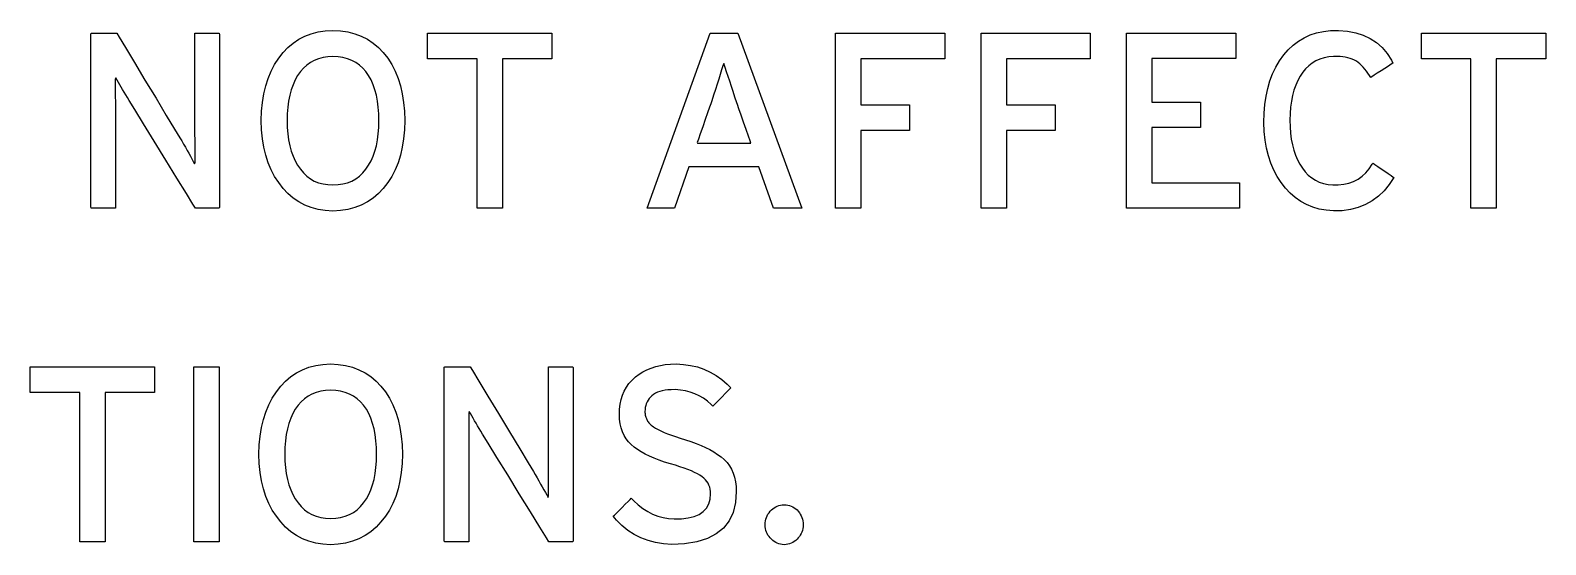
# Model space of a CAD drawing. Extents: x 1 to 47.7, y 0.2 to 33.4.
# Drawn here: x 4.847 to 7.12, y 18.392 to 19.162 of the extents above; entities that cross this region are included whole.
import ezdxf

# ---------------------------------------------------------------- set-up
doc = ezdxf.new("R2010")
doc.units = 0
doc.header["$MEASUREMENT"] = 0
doc.layers.add('6_0____DWG', color=7, linetype='CONTINUOUS')

msp = doc.modelspace()

# ---------------------------------------------------------------- linework, layer by layer
at = {"layer": '6_0____DWG'}
for points in [[(5.4084, 19.0271), (5.408, 19.0132), (5.4067, 18.9999), (5.4047, 18.9872), (5.4019, 18.9753), (5.3983, 18.964), (5.394, 18.9534), (5.3888, 18.9435), (5.3829, 18.9343), (5.3762, 18.9256), (5.3688, 18.9178), (5.3609, 18.9111), (5.3523, 18.9053), (5.3431, 18.9006), (5.3334, 18.8968), (5.323, 18.8941), (5.3121, 18.8923), (5.3006, 18.8916), (5.2892, 18.8923), (5.2784, 18.8941), (5.2681, 18.8968), (5.2585, 18.9006), (5.2495, 18.9053), (5.241, 18.9111), (5.2332, 18.9178), (5.226, 18.9256), (5.2193, 18.9343), (5.2132, 18.9435), (5.2079, 18.9534), (5.2035, 18.964), (5.1998, 18.9753), (5.197, 18.9872), (5.1949, 18.9999), (5.1936, 19.0132), (5.1931, 19.0271), (5.1936, 19.0411), (5.1949, 19.0544), (5.197, 19.0671), (5.1998, 19.0791), (5.2035, 19.0904), (5.2079, 19.1011), (5.2132, 19.1111), (5.2193, 19.1205), (5.226, 19.1291), (5.2332, 19.1368), (5.241, 19.1434), (5.2495, 19.1491), (5.2585, 19.1538), (5.2681, 19.1574), (5.2784, 19.1601), (5.2892, 19.1618), (5.3006, 19.1624), (5.3121, 19.1618), (5.323, 19.1601), (5.3334, 19.1574), (5.3431, 19.1538), (5.3523, 19.1491), (5.3609, 19.1434), (5.3688, 19.1368), (5.3762, 19.1291), (5.3829, 19.1205), (5.3888, 19.1111), (5.394, 19.1011), (5.3983, 19.0904), (5.4019, 19.0791), (5.4047, 19.0671), (5.4067, 19.0544), (5.408, 19.0411)], [(6.892, 18.9418), (6.8851, 18.9312), (6.8774, 18.9218), (6.8689, 18.9137), (6.8596, 18.9068), (6.8495, 18.9012), (6.8386, 18.8969), (6.8268, 18.8939), (6.8143, 18.8921), (6.8015, 18.8917), (6.7905, 18.8927), (6.7801, 18.8946), (6.7702, 18.8974), (6.761, 18.9012), (6.7523, 18.906), (6.7441, 18.9117), (6.7365, 18.9184), (6.7295, 18.926), (6.723, 18.9344), (6.7171, 18.9434), (6.712, 18.9531), (6.7076, 18.9634), (6.704, 18.9743), (6.7011, 18.9858), (6.699, 18.998), (6.6976, 19.0109), (6.697, 19.0243), (6.6973, 19.0381), (6.6983, 19.0512), (6.7002, 19.0637), (6.7027, 19.0755), (6.7061, 19.0868), (6.7101, 19.0974), (6.715, 19.1074), (6.7205, 19.1167), (6.7269, 19.1255), (6.7336, 19.1334), (6.741, 19.1403), (6.7489, 19.1463), (6.7574, 19.1514), (6.7665, 19.1555), (6.7761, 19.1586), (6.7863, 19.1608), (6.797, 19.1621), (6.8091, 19.1623), (6.8224, 19.1612), (6.8347, 19.1588), (6.8461, 19.1551), (6.8565, 19.1502), (6.8659, 19.144), (6.8744, 19.1365), (6.882, 19.1278), (6.8886, 19.1178), (6.8905, 19.1132), (6.8879, 19.1115), (6.8837, 19.1088), (6.8785, 19.1054), (6.8727, 19.1017), (6.8671, 19.0981), (6.8623, 19.095), (6.8588, 19.0927), (6.8572, 19.0917), (6.8553, 19.0948), (6.8531, 19.0982), (6.8508, 19.1014), (6.8484, 19.1044), (6.846, 19.1071), (6.8435, 19.1097), (6.841, 19.112), (6.8384, 19.1141), (6.8357, 19.116), (6.8327, 19.1176), (6.8296, 19.119), (6.8263, 19.1202), (6.8228, 19.1212), (6.8191, 19.122), (6.8153, 19.1226), (6.8113, 19.123), (6.8071, 19.1232), (6.8015, 19.1232), (6.7942, 19.1225), (6.7874, 19.1212), (6.7809, 19.1192), (6.7749, 19.1166), (6.7694, 19.1133), (6.7642, 19.1094), (6.7595, 19.1049), (6.7552, 19.0996), (6.7513, 19.0937), (6.7478, 19.0873), (6.7447, 19.0803), (6.7421, 19.0728), (6.74, 19.0648), (6.7383, 19.0563), (6.7371, 19.0473), (6.7364, 19.0378), (6.7361, 19.0278), (6.7363, 19.0178), (6.737, 19.0084), (6.7381, 18.9994), (6.7397, 18.991), (6.7418, 18.983), (6.7443, 18.9755), (6.7473, 18.9685), (6.7508, 18.962), (6.7547, 18.956), (6.7589, 18.9504), (6.7636, 18.9456), (6.7687, 18.9414), (6.7742, 18.9379), (6.7801, 18.9351), (6.7865, 18.933), (6.7933, 18.9316), (6.8005, 18.9309), (6.8085, 18.9309), (6.8167, 18.9317), (6.8244, 18.9334), (6.8316, 18.936), (6.8382, 18.9394), (6.8443, 18.9437), (6.8498, 18.9488), (6.8548, 18.9548), (6.8593, 18.9617), (6.861, 18.9632), (6.8636, 18.9614), (6.8677, 18.9586), (6.8728, 18.9551), (6.8782, 18.9513), (6.8834, 18.9478), (6.8878, 18.9447), (6.8908, 18.9426)], [(5.0944, 18.8958), (5.0907, 18.9018), (5.0809, 18.9179), (5.0667, 18.9409), (5.05, 18.968), (5.0326, 18.9962), (5.0165, 19.0225), (5.0033, 19.0438), (4.995, 19.0573), (4.9924, 19.0616), (4.9899, 19.0657), (4.9875, 19.0697), (4.9852, 19.0736), (4.983, 19.0774), (4.9809, 19.081), (4.9788, 19.0845), (4.9768, 19.088), (4.9749, 19.0913), (4.9741, 19.0891), (4.9741, 19.0828), (4.9741, 19.0763), (4.9742, 19.0696), (4.9742, 19.0627), (4.9743, 19.0556), (4.9743, 19.0482), (4.9744, 19.0407), (4.9745, 19.033), (4.9745, 19.0282), (4.9745, 19.016), (4.9745, 18.9976), (4.9745, 18.9755), (4.9745, 18.9522), (4.9745, 18.9301), (4.9745, 18.9117), (4.9745, 18.8995), (4.9744, 18.8958), (4.9727, 18.8958), (4.9689, 18.8958), (4.9635, 18.8958), (4.9574, 18.8958), (4.9511, 18.8958), (4.9453, 18.8958), (4.9407, 18.8958), (4.938, 18.8958), (4.9375, 18.8977), (4.9375, 18.9147), (4.9375, 18.9456), (4.9375, 18.9857), (4.9375, 19.0303), (4.9375, 19.0744), (4.9375, 19.1135), (4.9375, 19.1428), (4.9375, 19.1574), (4.9383, 19.1582), (4.9414, 19.1582), (4.9465, 19.1582), (4.9527, 19.1582), (4.9593, 19.1582), (4.9657, 19.1582), (4.9711, 19.1582), (4.9749, 19.1582), (4.9763, 19.1582), (4.9799, 19.1524), (4.9893, 19.1368), (5.0028, 19.1143), (5.0187, 19.088), (5.0353, 19.0606), (5.0507, 19.035), (5.0632, 19.0142), (5.0711, 19.0011), (5.0738, 18.9966), (5.0766, 18.9918), (5.0794, 18.9871), (5.082, 18.9825), (5.0845, 18.9782), (5.0868, 18.974), (5.0891, 18.9699), (5.0912, 18.9661), (5.0932, 18.9624), (5.094, 18.9645), (5.094, 18.971), (5.0939, 18.9777), (5.0938, 18.9846), (5.0938, 18.9916), (5.0938, 18.9989), (5.0937, 19.0063), (5.0937, 19.0139), (5.0937, 19.0217), (5.0937, 19.0265), (5.0937, 19.0386), (5.0937, 19.0569), (5.0937, 19.0789), (5.0937, 19.1021), (5.0937, 19.1241), (5.0937, 19.1424), (5.0937, 19.1546), (5.0937, 19.1582), (5.0954, 19.1582), (5.0993, 19.1582), (5.1047, 19.1582), (5.1108, 19.1582), (5.1171, 19.1582), (5.1229, 19.1582), (5.1275, 19.1582), (5.1302, 19.1582), (5.1307, 19.1564), (5.1307, 19.1394), (5.1307, 19.1084), (5.1307, 19.0683), (5.1307, 19.0238), (5.1307, 18.9796), (5.1307, 18.9405), (5.1307, 18.9113), (5.1307, 18.8967), (5.13, 18.8958), (5.127, 18.8958), (5.1223, 18.8958), (5.1165, 18.8958), (5.1103, 18.8958), (5.1043, 18.8958), (5.0993, 18.8958), (5.0957, 18.8958)], [(5.3696, 19.0271), (5.3694, 19.0374), (5.3687, 19.0472), (5.3675, 19.0565), (5.3658, 19.0652), (5.3636, 19.0733), (5.361, 19.081), (5.3578, 19.0881), (5.3542, 19.0947), (5.3501, 19.1006), (5.3455, 19.1059), (5.3405, 19.1104), (5.335, 19.1143), (5.329, 19.1174), (5.3226, 19.1199), (5.3157, 19.1217), (5.3084, 19.1228), (5.3006, 19.1233), (5.293, 19.1228), (5.2858, 19.1217), (5.279, 19.1199), (5.2727, 19.1174), (5.2668, 19.1143), (5.2614, 19.1104), (5.2564, 19.1059), (5.2518, 19.1006), (5.2476, 19.0947), (5.244, 19.0881), (5.2408, 19.081), (5.2381, 19.0733), (5.2358, 19.0652), (5.2341, 19.0565), (5.2329, 19.0472), (5.2322, 19.0374), (5.2319, 19.0271), (5.2322, 19.0169), (5.2329, 19.0073), (5.2341, 18.9981), (5.2358, 18.9895), (5.2381, 18.9814), (5.2408, 18.9738), (5.244, 18.9668), (5.2476, 18.9603), (5.2518, 18.9542), (5.2564, 18.9487), (5.2614, 18.944), (5.2668, 18.9399), (5.2727, 18.9366), (5.279, 18.9341), (5.2858, 18.9322), (5.293, 18.9312), (5.3006, 18.9308), (5.3084, 18.9312), (5.3157, 18.9322), (5.3226, 18.9341), (5.329, 18.9366), (5.335, 18.9399), (5.3405, 18.944), (5.3455, 18.9487), (5.3501, 18.9542), (5.3542, 18.9603), (5.3578, 18.9668), (5.361, 18.9738), (5.3636, 18.9814), (5.3658, 18.9895), (5.3675, 18.9981), (5.3687, 19.0073), (5.3694, 19.0169)], [(5.9065, 19.0537), (5.9036, 19.0623), (5.9008, 19.0706), (5.8982, 19.0785), (5.8957, 19.0861), (5.8933, 19.0933), (5.8911, 19.1002), (5.889, 19.1067), (5.8871, 19.1129), (5.8853, 19.1093), (5.8835, 19.103), (5.8814, 19.0962), (5.8792, 19.0891), (5.8768, 19.0816), (5.8743, 19.0738), (5.8716, 19.0655), (5.8687, 19.0569), (5.8672, 19.0524), (5.8654, 19.0473), (5.8625, 19.039), (5.859, 19.0287), (5.8552, 19.0178), (5.8516, 19.0075), (5.8487, 18.9992), (5.8469, 18.9941), (5.8472, 18.9932), (5.8529, 18.9932), (5.8634, 18.9932), (5.8768, 18.9932), (5.8915, 18.9932), (5.9057, 18.9932), (5.9176, 18.9932), (5.9254, 18.9932), (5.9275, 18.9933), (5.9263, 18.9967), (5.9238, 19.0039), (5.9204, 19.0137), (5.9166, 19.0246), (5.9129, 19.0353), (5.9096, 19.0446), (5.9074, 19.0512)], [(5.4049, 18.5271), (5.4045, 18.5132), (5.4032, 18.4999), (5.4012, 18.4872), (5.3984, 18.4753), (5.3948, 18.464), (5.3905, 18.4534), (5.3854, 18.4435), (5.3795, 18.4343), (5.3727, 18.4256), (5.3654, 18.4178), (5.3574, 18.4111), (5.3488, 18.4053), (5.3396, 18.4006), (5.3299, 18.3968), (5.3196, 18.3941), (5.3086, 18.3923), (5.2971, 18.3916), (5.2857, 18.3923), (5.2749, 18.3941), (5.2646, 18.3968), (5.255, 18.4006), (5.246, 18.4053), (5.2376, 18.4111), (5.2297, 18.4178), (5.2225, 18.4256), (5.2158, 18.4343), (5.2097, 18.4435), (5.2045, 18.4534), (5.2, 18.464), (5.1963, 18.4753), (5.1935, 18.4872), (5.1914, 18.4999), (5.1901, 18.5132), (5.1897, 18.5271), (5.1901, 18.5411), (5.1914, 18.5544), (5.1935, 18.5671), (5.1963, 18.5791), (5.2, 18.5904), (5.2045, 18.6011), (5.2097, 18.6111), (5.2158, 18.6205), (5.2225, 18.6291), (5.2297, 18.6368), (5.2376, 18.6434), (5.246, 18.6491), (5.255, 18.6538), (5.2646, 18.6574), (5.2749, 18.6601), (5.2857, 18.6618), (5.2971, 18.6624), (5.3086, 18.6618), (5.3196, 18.6601), (5.3299, 18.6574), (5.3396, 18.6538), (5.3488, 18.6491), (5.3574, 18.6434), (5.3654, 18.6368), (5.3727, 18.6291), (5.3795, 18.6205), (5.3854, 18.6111), (5.3905, 18.6011), (5.3948, 18.5904), (5.3984, 18.5791), (5.4012, 18.5671), (5.4032, 18.5544), (5.4045, 18.5411)], [(5.9056, 18.4712), (5.9045, 18.4546), (5.901, 18.44), (5.895, 18.4273), (5.8865, 18.4165), (5.8756, 18.4077), (5.8622, 18.4007), (5.8464, 18.3958), (5.828, 18.3927), (5.809, 18.3917), (5.7965, 18.3927), (5.7845, 18.3947), (5.7732, 18.3978), (5.7626, 18.4019), (5.7525, 18.407), (5.743, 18.4131), (5.7341, 18.4203), (5.7258, 18.4284), (5.7211, 18.4342), (5.7228, 18.4358), (5.7259, 18.4389), (5.73, 18.443), (5.7345, 18.4475), (5.7391, 18.4521), (5.7432, 18.4562), (5.7464, 18.4593), (5.7481, 18.4611), (5.752, 18.4574), (5.7586, 18.4512), (5.7655, 18.4458), (5.7727, 18.4413), (5.7801, 18.4375), (5.7878, 18.4344), (5.7957, 18.4322), (5.8039, 18.4308), (5.8124, 18.4301), (5.8232, 18.4303), (5.8334, 18.4316), (5.8423, 18.4338), (5.8498, 18.437), (5.856, 18.4412), (5.8608, 18.4464), (5.8643, 18.4526), (5.8664, 18.4598), (5.8671, 18.468), (5.867, 18.4715), (5.8665, 18.4748), (5.8658, 18.4778), (5.8646, 18.4808), (5.8632, 18.4836), (5.8615, 18.4862), (5.8594, 18.4888), (5.857, 18.4912), (5.8543, 18.4934), (5.851, 18.4956), (5.8472, 18.4979), (5.843, 18.5), (5.8382, 18.5022), (5.833, 18.5043), (5.8273, 18.5065), (5.8211, 18.5085), (5.8144, 18.5106), (5.8067, 18.5128), (5.798, 18.5155), (5.7899, 18.5183), (5.7823, 18.5212), (5.7753, 18.5243), (5.7687, 18.5275), (5.7627, 18.5308), (5.7572, 18.5343), (5.7522, 18.5379), (5.7478, 18.5416), (5.7438, 18.5456), (5.7403, 18.5502), (5.7373, 18.5552), (5.7349, 18.5606), (5.7329, 18.5665), (5.7315, 18.5729), (5.7306, 18.5798), (5.7302, 18.5871), (5.7304, 18.5948), (5.7312, 18.6022), (5.7327, 18.6091), (5.7347, 18.6157), (5.7374, 18.6219), (5.7407, 18.6278), (5.7446, 18.6332), (5.7492, 18.6383), (5.7543, 18.6429), (5.7597, 18.647), (5.7655, 18.6506), (5.7715, 18.6537), (5.7779, 18.6563), (5.7847, 18.6585), (5.7917, 18.6602), (5.7991, 18.6614), (5.8068, 18.6622), (5.8152, 18.6624), (5.8263, 18.6618), (5.837, 18.6603), (5.8473, 18.6579), (5.8571, 18.6546), (5.8665, 18.6503), (5.8754, 18.6452), (5.8838, 18.6392), (5.8918, 18.6323), (5.8972, 18.6267), (5.8957, 18.6252), (5.8927, 18.6221), (5.8888, 18.618), (5.8843, 18.6134), (5.8798, 18.6087), (5.8756, 18.6044), (5.8724, 18.6011), (5.8705, 18.5991), (5.8678, 18.6015), (5.8622, 18.6066), (5.8563, 18.611), (5.8501, 18.6148), (5.8435, 18.6179), (5.8366, 18.6204), (5.8293, 18.6222), (5.8217, 18.6234), (5.8137, 18.624), (5.8077, 18.6239), (5.803, 18.6236), (5.7987, 18.623), (5.7946, 18.6222), (5.7909, 18.6212), (5.7875, 18.62), (5.7843, 18.6185), (5.7815, 18.6168), (5.779, 18.6149), (5.7768, 18.6128), (5.7749, 18.6105), (5.7732, 18.6081), (5.7718, 18.6056), (5.7706, 18.6029), (5.7697, 18.6002), (5.7691, 18.5973), (5.7687, 18.5943), (5.7686, 18.5913), (5.7686, 18.5897), (5.7687, 18.5883), (5.7689, 18.5869), (5.7691, 18.5855), (5.7694, 18.5842), (5.7698, 18.5829), (5.7702, 18.5817), (5.7707, 18.5805), (5.7712, 18.5793), (5.7719, 18.5781), (5.7726, 18.5768), (5.7735, 18.5756), (5.7744, 18.5744), (5.7755, 18.5732), (5.7766, 18.5721), (5.7779, 18.5709), (5.7793, 18.5698), (5.7814, 18.5683), (5.7846, 18.5662), (5.7883, 18.5641), (5.7925, 18.562), (5.7973, 18.5599), (5.8025, 18.5578), (5.8083, 18.5556), (5.8146, 18.5535), (5.8214, 18.5513), (5.8294, 18.5488), (5.8376, 18.5462), (5.8453, 18.5434), (5.8527, 18.5404), (5.8595, 18.5373), (5.866, 18.534), (5.872, 18.5306), (5.8776, 18.527), (5.8828, 18.5233), (5.8875, 18.5193), (5.8917, 18.5149), (5.8953, 18.51), (5.8984, 18.5046), (5.9009, 18.4989), (5.9029, 18.4926), (5.9043, 18.4859), (5.9052, 18.4788)], [(5.6245, 18.3958), (5.6208, 18.4018), (5.6109, 18.4179), (5.5968, 18.4409), (5.5801, 18.468), (5.5627, 18.4962), (5.5466, 18.5225), (5.5334, 18.5438), (5.5251, 18.5573), (5.5225, 18.5616), (5.52, 18.5657), (5.5176, 18.5697), (5.5153, 18.5736), (5.5131, 18.5774), (5.5109, 18.581), (5.5089, 18.5845), (5.5069, 18.588), (5.505, 18.5913), (5.5042, 18.5891), (5.5042, 18.5828), (5.5042, 18.5763), (5.5043, 18.5696), (5.5043, 18.5627), (5.5043, 18.5556), (5.5044, 18.5482), (5.5045, 18.5407), (5.5045, 18.533), (5.5046, 18.5282), (5.5046, 18.516), (5.5046, 18.4976), (5.5046, 18.4755), (5.5046, 18.4522), (5.5046, 18.4301), (5.5046, 18.4117), (5.5046, 18.3995), (5.5045, 18.3958), (5.5028, 18.3958), (5.499, 18.3958), (5.4936, 18.3958), (5.4874, 18.3958), (5.4811, 18.3958), (5.4754, 18.3958), (5.4708, 18.3958), (5.4681, 18.3958), (5.4676, 18.3977), (5.4676, 18.4147), (5.4676, 18.4456), (5.4676, 18.4857), (5.4676, 18.5303), (5.4676, 18.5744), (5.4676, 18.6135), (5.4676, 18.6428), (5.4676, 18.6574), (5.4684, 18.6582), (5.4715, 18.6582), (5.4766, 18.6582), (5.4828, 18.6582), (5.4894, 18.6582), (5.4958, 18.6582), (5.5012, 18.6582), (5.505, 18.6582), (5.5064, 18.6582), (5.51, 18.6524), (5.5194, 18.6368), (5.5329, 18.6143), (5.5488, 18.588), (5.5654, 18.5606), (5.5808, 18.535), (5.5933, 18.5142), (5.6012, 18.5011), (5.6039, 18.4966), (5.6067, 18.4918), (5.6094, 18.4871), (5.6121, 18.4825), (5.6145, 18.4782), (5.6169, 18.474), (5.6192, 18.4699), (5.6213, 18.4661), (5.6233, 18.4624), (5.6241, 18.4645), (5.624, 18.471), (5.624, 18.4777), (5.6239, 18.4846), (5.6239, 18.4916), (5.6238, 18.4989), (5.6238, 18.5063), (5.6238, 18.5139), (5.6238, 18.5217), (5.6238, 18.5265), (5.6238, 18.5386), (5.6238, 18.5569), (5.6238, 18.5789), (5.6238, 18.6021), (5.6238, 18.6241), (5.6238, 18.6424), (5.6238, 18.6546), (5.6238, 18.6582), (5.6255, 18.6582), (5.6294, 18.6582), (5.6348, 18.6582), (5.6409, 18.6582), (5.6472, 18.6582), (5.653, 18.6582), (5.6576, 18.6582), (5.6603, 18.6582), (5.6607, 18.6564), (5.6607, 18.6394), (5.6607, 18.6084), (5.6607, 18.5683), (5.6607, 18.5238), (5.6607, 18.4796), (5.6607, 18.4405), (5.6607, 18.4113), (5.6607, 18.3967), (5.6601, 18.3958), (5.6571, 18.3958), (5.6524, 18.3958), (5.6466, 18.3958), (5.6404, 18.3958), (5.6344, 18.3958), (5.6294, 18.3958), (5.6258, 18.3958)], [(5.3662, 18.5271), (5.3659, 18.5374), (5.3652, 18.5472), (5.364, 18.5565), (5.3623, 18.5652), (5.3601, 18.5733), (5.3575, 18.581), (5.3544, 18.5881), (5.3508, 18.5947), (5.3467, 18.6006), (5.3421, 18.6059), (5.337, 18.6104), (5.3315, 18.6143), (5.3255, 18.6174), (5.3191, 18.6199), (5.3122, 18.6217), (5.3049, 18.6228), (5.2971, 18.6233), (5.2895, 18.6228), (5.2823, 18.6217), (5.2755, 18.6199), (5.2692, 18.6174), (5.2633, 18.6143), (5.2579, 18.6104), (5.2529, 18.6059), (5.2483, 18.6006), (5.2442, 18.5947), (5.2405, 18.5881), (5.2373, 18.581), (5.2346, 18.5733), (5.2324, 18.5652), (5.2306, 18.5565), (5.2294, 18.5472), (5.2287, 18.5374), (5.2284, 18.5271), (5.2287, 18.5169), (5.2294, 18.5073), (5.2306, 18.4981), (5.2324, 18.4895), (5.2346, 18.4814), (5.2373, 18.4738), (5.2405, 18.4668), (5.2442, 18.4603), (5.2483, 18.4542), (5.2529, 18.4487), (5.2579, 18.444), (5.2633, 18.4399), (5.2692, 18.4366), (5.2755, 18.4341), (5.2823, 18.4322), (5.2895, 18.4312), (5.2971, 18.4308), (5.3049, 18.4312), (5.3122, 18.4322), (5.3191, 18.4341), (5.3255, 18.4366), (5.3315, 18.4399), (5.337, 18.444), (5.3421, 18.4487), (5.3467, 18.4542), (5.3508, 18.4603), (5.3544, 18.4668), (5.3575, 18.4738), (5.3601, 18.4814), (5.3623, 18.4895), (5.364, 18.4981), (5.3652, 18.5073), (5.3659, 18.5169)], [(6.0059, 18.4213), (6.0057, 18.4184), (6.0053, 18.4157), (6.0047, 18.4131), (6.0039, 18.4106), (6.0029, 18.4082), (6.0016, 18.406), (6.0002, 18.4038), (5.9985, 18.4018), (5.9967, 18.3998), (5.9947, 18.398), (5.9926, 18.3964), (5.9903, 18.3951), (5.988, 18.3939), (5.9855, 18.393), (5.9829, 18.3923), (5.9802, 18.3919), (5.9774, 18.3916), (5.9746, 18.3919), (5.9719, 18.3923), (5.9694, 18.393), (5.967, 18.3939), (5.9647, 18.3951), (5.9625, 18.3964), (5.9604, 18.398), (5.9584, 18.3998), (5.9565, 18.4018), (5.9547, 18.4038), (5.9531, 18.406), (5.9518, 18.4082), (5.9507, 18.4106), (5.9499, 18.4131), (5.9493, 18.4157), (5.9489, 18.4184), (5.9488, 18.4213), (5.9489, 18.4242), (5.9493, 18.4271), (5.9499, 18.4298), (5.9507, 18.4324), (5.9518, 18.4349), (5.9531, 18.4373), (5.9547, 18.4395), (5.9565, 18.4417), (5.9584, 18.4436), (5.9604, 18.4454), (5.9625, 18.4469), (5.9647, 18.4481), (5.967, 18.4492), (5.9694, 18.4501), (5.9719, 18.4507), (5.9746, 18.4511), (5.9774, 18.4513), (5.9802, 18.4511), (5.9829, 18.4507), (5.9855, 18.4501), (5.988, 18.4492), (5.9903, 18.4481), (5.9926, 18.4469), (5.9947, 18.4454), (5.9967, 18.4436), (5.9985, 18.4417), (6.0002, 18.4395), (6.0016, 18.4373), (6.0029, 18.4349), (6.0039, 18.4324), (6.0047, 18.4298), (6.0053, 18.4271), (6.0057, 18.4242)]]:
    msp.add_lwpolyline(points, close=True, dxfattribs=at)
for points in [[(5.5547, 19.1198), (5.5547, 18.8958), (5.5167, 18.8958), (5.5167, 19.1198), (5.4425, 19.1198), (5.4425, 19.1582), (5.629, 19.1582), (5.629, 19.1198), (5.5547, 19.1198)], [(5.9616, 18.8958), (5.9396, 18.9581), (5.8345, 18.9581), (5.8127, 18.8958), (5.7719, 18.8958), (5.8664, 19.1582), (5.9081, 19.1582), (6.0037, 18.8958), (5.9616, 18.8958)], [(6.0925, 19.1198), (6.0925, 19.0509), (6.1655, 19.0509), (6.1655, 19.0125), (6.0925, 19.0125), (6.0925, 18.8958), (6.0545, 18.8958), (6.0545, 19.1582), (6.2182, 19.1582), (6.2182, 19.1198), (6.0925, 19.1198)], [(6.3108, 19.1198), (6.3108, 19.0509), (6.3838, 19.0509), (6.3838, 19.0125), (6.3108, 19.0125), (6.3108, 18.8958), (6.2727, 18.8958), (6.2727, 19.1582), (6.4365, 19.1582), (6.4365, 19.1198), (6.3108, 19.1198)], [(6.491, 18.8958), (6.491, 19.1582), (6.6548, 19.1582), (6.6548, 19.1202), (6.529, 19.1202), (6.529, 19.0549), (6.6021, 19.0549), (6.6021, 19.0169), (6.529, 19.0169), (6.529, 18.9339), (6.6603, 18.9339), (6.6603, 18.8958), (6.491, 18.8958)], [(7.0454, 19.1198), (7.0454, 18.8958), (7.0073, 18.8958), (7.0073, 19.1198), (6.9332, 19.1198), (6.9332, 19.1582), (7.1196, 19.1582), (7.1196, 19.1198), (7.0454, 19.1198)], [(4.9589, 18.6198), (4.9589, 18.3958), (4.9209, 18.3958), (4.9209, 18.6198), (4.8467, 18.6198), (4.8467, 18.6582), (5.0331, 18.6582), (5.0331, 18.6198), (4.9589, 18.6198)], [(5.0921, 18.3958), (5.0921, 18.6582), (5.1301, 18.6582), (5.1301, 18.3958), (5.0921, 18.3958)]]:
    msp.add_lwpolyline(points, dxfattribs=at)

doc.saveas('drawing.dxf')
